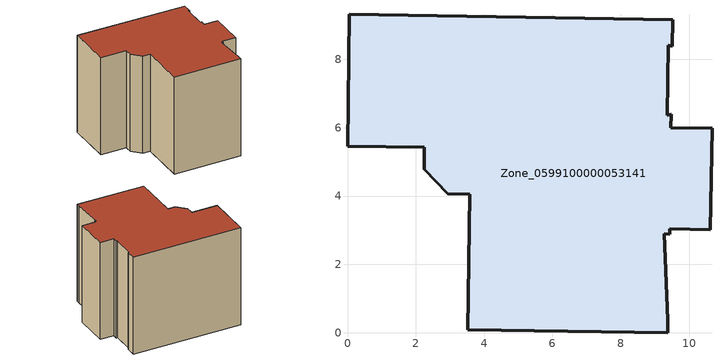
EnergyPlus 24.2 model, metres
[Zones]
Zone_0599100000053141
 floor ground (C_G): 9.47,6 10.67,5.98 10.62,3.02 9.43,3.04 9.43,2.89 9.28,2.9 9.38,0.37 9.37,0 3.52,0.09 3.58,4.05 2.94,4.06 2.24,4.78 2.24,5.43 0,5.46 0.06,9.32 9.52,9.16 9.51,8.38 9.4,8.42 9.36,6.36 9.48,6.4 z0
 wall outside (C_F): 10.67,5.98 9.47,6 9.48,6.4 9.36,6.36 9.4,8.42 9.51,8.38 9.52,9.16 0.06,9.32 0,5.46 2.24,5.43 2.24,4.78 2.94,4.06 3.58,4.05 3.52,0.09 9.37,0 9.38,0.37 9.28,2.9 9.43,2.89 9.43,3.04 10.62,3.02 10.67,5.98 z0:8.71
 roof outside (C_R): 9.36,6.36 9.4,8.42 9.51,8.38 9.52,9.16 0.06,9.32 0,5.46 2.24,5.43 2.24,4.78 2.94,4.06 3.58,4.05 3.52,0.09 9.37,0 9.38,0.37 9.28,2.9 9.43,2.89 9.43,3.04 10.62,3.02 10.67,5.98 9.47,6 9.48,6.4 z8.71
[BUILDING]
Pand.0599100000053141: North Axis=0; Terrain=City; Loads Convergence Tolerance Value=0.04; Temperature Convergence Tolerance Value=0.4; Solar Distribution=FullExterior; Maximum Number of Warmup Days=25; Minimum Number of Warmup Days=1
[Site:Location]
Rotterdam.The.Hague.AP_ZH_NLD Design_Conditions: Latitude=51.96; Longitude=4.45; Time Zone=1; Elevation=-4.5
[SITE:GROUNDTEMPERATURE:BUILDINGSURFACE]
18, 18, 18, 18, 18, 18, 18, 18, 18, 18, 18, 18
[MATERIAL] Thermal Absorptance=0.9; Solar Absorptance=0.7; Visible Absorptance=0.7
Name | Roughness | Thickness | Conductivity | Density | Specific Heat
G.TC.1975-1991 | MediumSmooth | 0.15 | 0.288461 | 540 | 1210
F.TC.1975-1991 | Rough | 0.3 | 0.230769 | 1920 | 840
R.TC.1975-1991 | MediumRough | 0.2 | 0.153846 | 1500 | 1000
[CONSTRUCTION]
C_G: G.TC.1975-1991
C_F: F.TC.1975-1991
C_R: R.TC.1975-1991
[ZONE]
Zone_0599100000053141: Type=1; Multiplier=1; Ceiling Height=Autocalculate; Volume=Autocalculate; Floor Area=autocalculate; Part of Total Floor Area=Yes
[ZONEINFILTRATION:DESIGNFLOWRATE]
Infil_Zone_0599100000053141: Zone or ZoneList or Space or SpaceList=Zone_0599100000053141; Schedule=AlwaysOn; Design Flow Rate Calculation Method=Flow/Area; Flow Rate per Floor Area=0.003; Constant Term Coefficient=1; Temperature Term Coefficient=0; Velocity Term Coefficient=0; Velocity Squared Term Coefficient=0
[HVACTEMPLATE:ZONE:IDEALLOADSAIRSYSTEM]
Zone_0599100000053141: Maximum Heating Supply Air Temperature=50; Minimum Cooling Supply Air Temperature=13; Maximum Heating Supply Air Humidity Ratio=0.0156; Minimum Cooling Supply Air Humidity Ratio=0.0077; Heating Limit=NoLimit; Cooling Limit=NoLimit; Dehumidification Control Type=ConstantSensibleHeatRatio; Cooling Sensible Heat Ratio=0.7; Dehumidification Setpoint=60; Humidification Control Type=None; Humidification Setpoint=30; Outdoor Air Method=None; Outdoor Air Flow Rate per Person=0.00944; Outdoor Air Flow Rate per Zone Floor Area=0; Outdoor Air Flow Rate per Zone=0; Demand Controlled Ventilation Type=None; Outdoor Air Economizer Type=NoEconomizer; Heat Recovery Type=None; Sensible Heat Recovery Effectiveness=0.7; Latent Heat Recovery Effectiveness=0.65
[ZONECONTROL:THERMOSTAT]
ThermostatControl_Zone_0599100000053141: Zone or ZoneList=Zone_0599100000053141; Control Type Schedule=DualSetpointControlType; Control 1=Thermostat_Zone_0599100000053141; Temperature Difference Between Cutout And Setpoint=0
[THERMOSTATSETPOINT:DUALSETPOINT]
Thermostat_Zone_0599100000053141: Heating Setpoint Temperature Schedule=HeatingSetpoint_Zone_0599100000053141; Cooling Setpoint Temperature Schedule=CoolingSetpoint_Zone_0599100000053141
[SCHEDULE:COMPACT]
HeatingSetpoint_Zone_0599100000053141: Through: 12/31, For: AllDays, Until: 24:00, 21
CoolingSetpoint_Zone_0599100000053141: Through: 12/31, For: AllDays, Until: 24:00, 24
DualSetpointControlType: Through: 12/31, For: AllDays, Until: 24:00, 4
AlwaysOn: Through: 12/31, For: AllDays, Until: 24:00, 1
